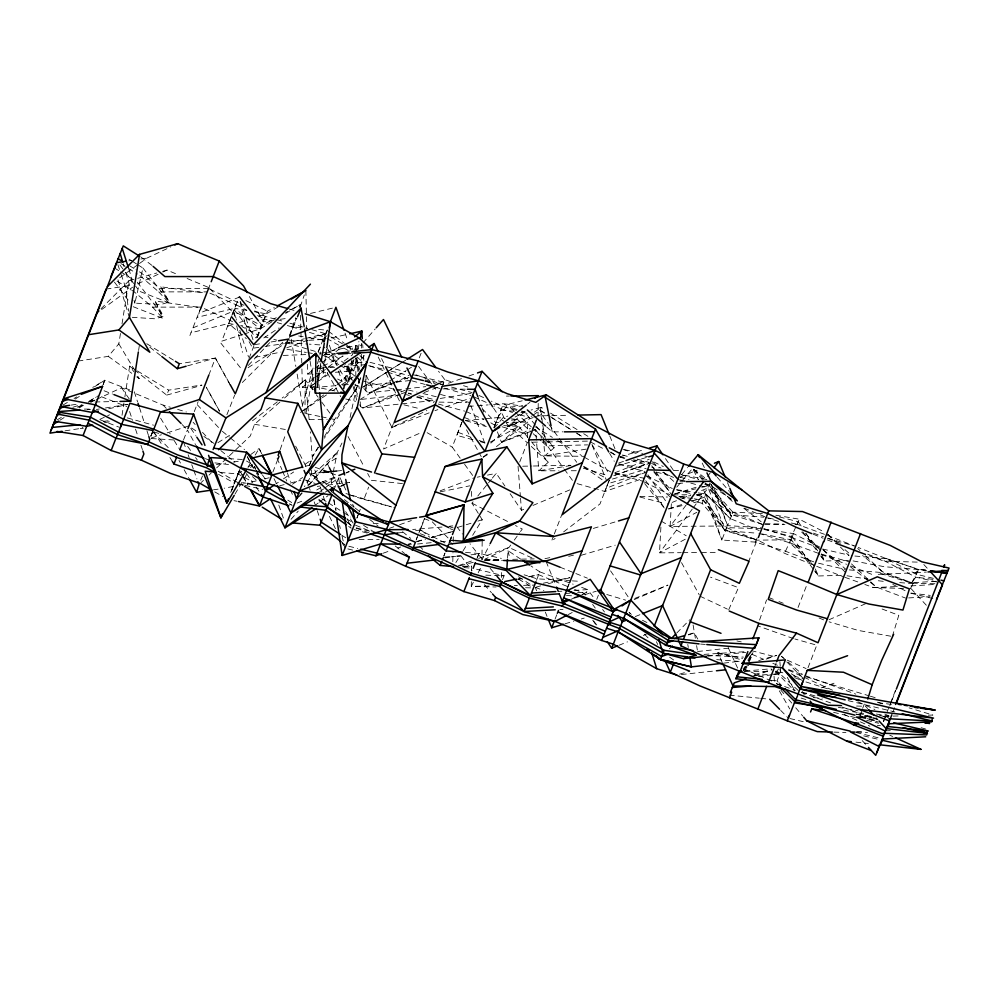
<?xml version="1.0" encoding="UTF-8"?>
<svg xmlns="http://www.w3.org/2000/svg" width="999" height="999" viewBox="0 0 999 999"><rect width="100%" height="100%" fill="white"/><g stroke="black" fill="none" stroke-linecap="round" stroke-linejoin="round"><path stroke-width="0.75" stroke-dasharray="5 3.75" d="M323.139 367.145L323.127 373.276L307.742 374.076L307.492 363.236M335.976 385.626L317.495 387.287L317.595 368.693L319.318 361.213M357.542 394.318L355.706 390.384L355.744 384.19M355.794 376.461L355.906 357.892M355.956 350.149L355.981 345.517L319.805 353.496M304.932 413.524L305.282 379.845L282.18 398.002M471.353 581.705L471.278 586.363L496.091 587M471.516 570.816L471.59 566.146L462.462 566.283M482.192 541.271L481.905 559.939L489.485 544.992M527.484 437.637L527.722 422.077L506.418 422.377M538.224 403.434L538.036 415.884L568.781 415.259M331.893 492.282L331.343 481.156L332.917 473.563M361.126 366.583L361.351 354.245M361.463 348.077L361.551 343.444M452.809 561.663L452.984 552.534M453.196 541.895L453.321 535.826M501.461 577.534L501.698 571.728M660.901 527.16L659.49 552.859L681.256 552.684M671.353 503.746L670.117 526.423L727.622 525.961M507.567 557.929L508.029 550.724L520.741 559.178M311.538 470.104L311.026 476.236L304.383 486.725M312.437 459.365L310.327 431.83M324.35 341.82L325.549 333.716L309.166 328.846M323.776 368.718L323.127 373.276L327.722 372.902M324.65 362.649L326.623 349.001M317.495 387.287L320.929 364.548M122.028 415.309L123.926 403.022M124.875 396.878L129.633 366.146L136.139 370.154M138.586 350.474L139.548 344.33M78.009 361.114L108.279 356.356L118.806 343.868L120.542 333.104M122.015 323.876L128.933 280.806L136.264 278.758M305.931 413.598L313.411 371.303M317.095 384.153L320.829 362.999M324.563 341.858L327.247 329.957M342.145 385.077L348.301 384.515L353.022 360.514M355.095 350.012L355.981 345.517L349.887 350.274M343.281 388.923L347.839 366.196L323.701 346.94M335.402 372.277L353.821 370.791L356.268 358.579M358.104 349.425L359.628 341.795M351.973 360.989L347.502 382.979L353.097 384.528M333.241 472.04L337.35 452.285L341.995 443.044M350.1 417.407L356.119 389.073L361.401 375.412M323.788 341.733L325.499 334.24M137.899 264.822L142.944 268.044L134.865 303.147L160.989 304.495L169.281 301.96L160.789 286.788L205.132 293.007M354.021 359.265L347.502 382.979L338.124 366.845M356.468 350.374L358.916 341.483M343.943 389.011L351.835 360.514M354.732 350.012L355.981 345.517L356.331 350.149M494.767 425.212L490.796 422.814M302.148 406.543L313.449 366.608M313.299 389.622L311.101 386.039L313.611 377.16M317.382 363.848L319.468 356.456M319.892 354.97L320.729 352.01M323.651 341.658L326.161 332.792M860.226 715.471L861.538 711.163M892.319 636.488L898.788 615.297L879.832 608.166M698.189 492.907L705.856 494.068L730.257 518.593L759.215 530.544M289.598 335.339L295.667 317.744M299.213 307.48L300.224 304.545L285.577 312.562M289.535 337.575L296.166 318.444M300.249 306.681L304.333 294.917M759.577 620.054L766.57 599.937M504.27 418.506L500.761 410.314L501.211 409.053L494.318 405.981M279.895 402.073L254.52 424.3L250.362 435.926L215.734 468.731M280.145 449.7L285.726 434.053M775.948 671.016L779.794 673.676L777.122 680.893L780.993 685.776M694.18 498.838L703.371 500.237L726.623 527.647L721.865 540.047L755.132 542.07L785.489 551.236L814.185 562.012M704.782 484.59L709.315 485.452L732.841 512.175L727.659 525.636L760.913 527.672M150.849 436.401L152.41 432.342M117.058 281.131L133.616 291.371L152.61 307.143L201.011 307.093L229.832 320.292L228.609 323.489L190.996 332.767M249.013 358.541L253.946 345.691M257.23 337.113L261.613 325.686L276.261 317.67M257.38 337.4L267.42 311.238L274.288 307.542M318.244 352.135L325.287 333.703L305.869 338.411M748.488 661.176L752.559 653.658M150.886 436.039L152.497 431.843M209.877 293.107L236.064 304.782L234.703 308.316L197.215 317.295M477.435 557.542L479.008 553.483L501.336 558.379M103.172 384.44L104.795 380.244L130.082 390.085M239.285 483.416L235.314 481.156L240.622 467.457M349.026 494.792L363.886 499.4L368.643 487.125M449.325 542.457L452.06 535.402M608.753 481.356L604.845 491.471L597.552 489.41M883.366 721.59L886.113 714.472M103.109 384.578L104.795 380.244L92.757 387.387M194.268 411.663L198.139 401.66M208.766 375.224L215.422 358.079L179.321 363.736M231.356 490.971L239.61 469.755M231.893 490.109L239.673 470.104M272.839 472.177L277.322 460.651M309.378 465.509L311.551 459.927L305.157 464.223M333.778 490.259L338.636 477.859L345.567 487.924M393.506 423.351L383.541 449.013L421.665 432.392M356.968 517.844L358.629 513.586M359.178 512.162L360.277 509.315M460.177 458.154L452.222 447.102L462.087 421.765M553.758 535.402L551.51 541.196L555.144 538.399M554.32 533.953L561.625 515.122M798.039 607.492L806.842 584.902M887.224 711.625L889.972 704.52M890.521 703.096L895.516 690.259M189.91 335.489L200.3 309.078M151.049 435.726L152.747 431.381M200.474 309.103L198.776 313.436L239.111 297.215L227.735 326.236L233.679 324.325M208.791 287.887L209.89 285.065M183.566 439.835L187.4 429.995L195.492 444.592M230.682 492.482L239.46 470.005L242.457 475.274L239.46 470.005M309.29 465.696L311.551 459.927M355.706 390.384L361.301 376.086M419.268 357.892L422.552 349.513M356.88 518.181L357.979 515.384M416.321 539.385L424.575 518.206M449.001 542.582L451.76 535.501M444.006 555.731L445.079 552.959M494.98 425.312L498.676 415.871L508.678 404.145L522.227 400.799M449.812 541.283L451.96 535.776M476.873 558.766L478.471 554.67L470.005 543.743M519.705 462.075L527.41 442.307L539.71 442.058M536.475 580.332L539.797 571.853L530.906 565.933M555.082 619.105L556.78 614.772M566.933 588.811L569.18 583.029M567.407 588.349L569.655 582.579M596.728 599.388L598.389 595.142M748.288 562.524L757.092 539.935L725.611 530.232L708.104 487.937L699.475 491.408M775.124 665.634L776.248 662.762M807.979 667.757L816.782 645.167L794.879 638.985M862.636 708.341L864.297 704.095M892.956 711.937L894.605 707.704M231.268 316.845L221.728 341.171L242.532 334.515M231.83 315.409L233.516 311.114L261.613 325.686M472.927 439.71L456.793 435.377L462.574 420.741L484.028 418.818M416.096 540.109L417.195 537.312M493.843 427.722L497.814 417.594L505.344 418.294M443.693 556.268L444.78 553.483M494.13 427.335L503.384 403.733L522.789 405.994L509.69 407.055L503.384 403.733L489.672 404.77M449.525 541.808L451.648 536.376M502.472 579.82L504.045 575.811L503.134 571.565M749.175 662.2L752.984 652.509M883.715 721.278L886.488 714.21M889.809 705.769L891.445 701.598M891.982 700.212L895.791 690.496M226.885 414.71L234.64 395.204M134.415 369.892L166.708 395.104L168.694 390.159L201.786 384.99M354.857 376.123L346.616 369.243L347.839 366.196L352.31 380.607M439.797 384.003L442.719 384.815L444.78 379.682L438.549 371.241M418.843 533.129L420.067 530.069L445.641 543.256M541.683 419.33L540.022 410.477L541.271 407.38L545.254 409.84M582.667 594.305L586.663 592.157L587.687 589.597L580.431 586.913M758.953 533.329L789.872 542.857L813.798 565.484L791.108 539.785L756.967 540.147L725.386 530.719L702.135 503.309L705.856 494.068L730.257 518.593M763.186 524.675L731.817 514.71L708.291 487.987L710.339 482.892L705.881 484.265M761.013 528.671L726.623 527.647L725.386 530.719L757.429 533.216M762.362 513.523L732.841 512.175L731.817 514.71L763.86 517.207M763.998 529.433L792.344 536.7L789.872 542.857L818.493 553.359M824.5 534.328L797.314 524.35L794.242 524.288L797.327 524.313L798.351 521.765L777.459 516.408M743.743 672.527L747.776 665.459M200.737 480.294L202.485 475.974M332.942 492.02L333.828 489.86L328.109 487.899M289.797 335.352L296.915 318.169M256.893 336.763L260.352 328.821L272.315 321.541M246.778 310.414L234.703 308.316L259.84 328.783L266.383 313.836L278.221 306.83M728.733 609.752L738.461 587.662L710.539 577.185M259.84 328.783L264.335 318.906L271.528 320.979M256.618 337.737L257.892 334.952L241.858 326.573M763.785 528.596L791.071 537.362L796.178 526.198M796.815 524.8L799.375 519.218L823.913 531.805M785.489 551.236L793.581 533.628L819.48 546.915M324.063 342.645L322.502 339.96L327.222 330.244L317.944 329.345M318.082 351.536L321.278 345.005L309.303 344.168M755.132 542.07L757.18 537.962M473.351 582.292L471.278 586.363L489.735 586.001M478.171 572.777L480.931 567.345M910.339 588.698L913.148 583.653L879.47 573.164M926.248 570.466L918.843 569.505L911.75 582.754L882.467 571.728L862.599 555.506M248.102 467.082L251.248 461.763M255.182 455.119L259.116 448.476L261.825 453.971M234.99 494.093L247.502 472.964M250.637 467.682L252.198 465.047M318.169 447.09L312.699 456.293L318.544 447.24M324.438 436.575L334.603 419.493L356.119 389.073L324.388 438.186M455.881 562.549L458.279 558.653M463.061 550.874L467.057 544.38M472.652 535.302L482.242 519.742L479.083 514.635M747.776 660.252L751.061 655.032M743.206 670.516L746.54 665.297M749.188 658.079L752.509 652.921M743.219 670.941L746.615 665.946M510.739 545.042L508.966 547.502L485.064 559.19L489.085 561.575M514.285 540.122L519.605 532.742M520.491 531.505L522.265 529.045L515.472 525.549M748.401 661.076L751.098 657.454M686.013 505.207L670.117 526.423L696.827 512.3M707.517 476.486L710.314 472.739M692.207 509.153L659.49 552.859L686.201 538.736M693.144 507.904L708.104 487.937M778.533 669.018L773.95 674.924L774.562 683.678M478.296 513.361L471.978 503.159L473.913 500.774M477.797 496.003L487.5 484.078M488.474 482.879L491.383 479.295M492.345 478.109L496.228 473.339L504.932 486.076M681.743 474.537L687.512 467.532M676.773 487.137L692.607 468.331L704.283 479.657M494.23 428.096L503.409 417.257L507.767 416.121M299.25 496.491L302.26 493.007M309.278 484.865L337.35 452.285L311.026 476.236L308.229 470.779M354.695 352.335L361.888 344.131M362.924 342.957L375.262 328.896M337.125 384.79L342.02 381.106L365.659 354.146M299.6 495.229L301.648 492.882M307.817 485.839L327.36 463.561L339.31 456.343M291.034 519.305L298.226 511.101M248.276 365.434L270.354 341.92M878.221 574.338L915.658 572.777L918.693 569.567L926.41 569.842M676.785 632.991L689.697 619.792M101.011 308.791L128.933 280.806M242.332 382.492L282.792 342.207M669.355 648.813L672.652 645.554M934.914 583.753L913.211 583.191L910.351 585.976L933.428 584.527M201.211 482.492L203.446 480.382M209.041 475.087L211.276 472.964M527.597 437.1L518.706 426.348L501.498 442.345L497.015 430.919M531.555 441.883L548.339 462.187L538.823 470.816L535.589 429.62L531.331 431.206M490.871 443.119L517.395 419.418L532.017 432.654M535.377 425.075L524.512 411.925L507.792 426.698L506.618 423.963M284.515 398.039L305.282 379.845L315.359 393.481M548.214 440.609L554.133 447.777L544.817 455.906L542.494 425.224M307.742 374.076L313.736 369.293M314.947 368.344L320.941 363.574M322.153 362.612L338.961 349.25M277.31 401.835L251.548 421.478M527.509 404.158L529.92 402.26M483.191 457.03L487.999 453.246M496.428 446.64L527.722 422.077M301.91 368.943L302.397 387.35L313.361 378.796M314.573 377.834L342.582 355.969M563.636 531.88L599.999 503.933L609.365 479.92L607.829 483.703L644.78 472.714M334.84 390.921L311.101 386.039L313.549 384.19M314.772 383.266L328.209 373.127M344.093 361.126L352.647 354.67L349.6 346.054M300.474 412.462L318.806 398.626M320.03 397.702L323.688 394.942M328.584 391.246L335.914 385.714M315.721 504.87L318.182 503.034M319.418 502.122L328.022 495.691M319.805 491.72L323.576 488.948M324.825 488.024L338.636 477.859L339.56 483.978M250.886 454.445L259.116 448.476L261.114 452.684M119.718 277.734L138.287 264.335M139.523 263.449L146.953 258.079L170.692 246.953M101.673 309.528L132.617 287.188M533.204 417.545L507.792 426.698L531.992 415.984M533.154 415.147L540.159 410.152L549.163 415.846M534.365 412.15L541.271 407.38L531.081 410.04M529.907 431.743L501.498 442.345L523.464 433.042L530.382 428.271M241.783 471.378L238.049 473.938L218.644 472.315M248.002 467.132L252.984 463.723M311.101 386.039L316.246 382.567M317.532 381.693L327.822 374.75M303.047 410.726L321.054 398.576M322.34 397.714L327.485 394.243M332.63 390.771L340.359 385.564M341.646 384.69L355.794 375.149M275.774 484.016L278.321 482.292M283.441 478.858L293.656 471.978M292.47 484.215L302.622 477.51M263.811 337.924L279.058 327.909M248.102 367.694L284.965 343.481L304.383 338.773M75.112 399.113L80.282 395.829M94.468 386.8L104.795 380.244M59.89 420.242L65.06 416.97M79.246 407.942L86.988 403.022M88.287 402.197L96.029 397.277M386.313 372.49L363.786 386.7M387.6 371.678L400.549 363.461M401.848 362.649L405.719 360.177M388.823 370.829L362.874 387.237L354.483 384.915M390.122 370.017L403.097 361.813M217.894 442.694L232.13 433.716M359.99 399.575L389.036 381.331M390.359 380.507L406.193 370.554M407.517 369.73L411.476 367.232M285.602 313.449L300.224 304.545L300.299 307.617M325 492.27L328.933 489.872M330.244 489.085L335.477 485.901M316.733 489.997L320.716 487.587M326.024 484.378L331.343 481.156M483.154 457.267L489.023 453.733M63.324 404.845L67.333 402.46M74.026 398.489L76.698 396.903M57.33 419.755L61.326 417.42M78.634 407.305L82.63 404.97M89.286 401.086L98.601 395.629M490.297 442.132L518.706 426.348L506.93 422.277M515.097 417.033L524.512 411.925L518.581 409.977M568.256 614.56L572.215 612.499M321.653 366.708L317.595 368.693L328.284 374.2M323.002 366.046L343.244 356.069M438.873 383.429L444.468 380.719L442.819 384.965L444.78 379.682L451.985 381.993M366.208 375.424L391.908 427.472L426.848 410.539M340.397 486.725L346.965 483.603M137.725 283.853L161.463 272.727M162.862 272.078L167.045 270.105L178.521 274.9M337.013 348.364L323.164 354.87L339.161 363.174M95.017 400.124L90.834 402.085L118.456 401.448M96.416 399.475L121.541 387.749L163.112 405.119L170.379 407.255M65.072 430.831L80.207 428.509L82.992 427.21M99.75 419.393L109.528 414.822M346.391 473.026L349.213 471.753M829.02 619.755L866.695 603.234M570.741 599.462L573.513 598.276M581.805 594.692L584.565 593.493L586.351 595.928M634.178 599.625L667.881 585.177M331.019 491.046L333.828 489.86M510.152 493.718L521.466 510.289L525.774 508.466M532.966 505.432L571.753 489.06M322.49 483.304L337.899 476.81M395.379 394.343L362.824 407.942L360.377 406.518L359.478 403.646M401.036 391.97L405.282 390.197M192.994 327.847L233.516 311.114L236.426 320.005M391.508 383.441L368.906 392.794L366.396 391.546L363.748 388.311M392.932 382.854L408.466 376.423M646.49 471.99L606.093 488.386L604.845 491.471L644.005 478.171L615.134 473.214M679.869 477.147L697.14 470.192M672.127 502.422L676.448 500.686M682.205 498.364L690.833 494.892M635.264 616.57L641.021 614.26M618.881 645.317L627.509 641.845M643.344 635.464L646.216 634.315M634.715 598.451L667.807 585.127M77.285 407.142L83.054 404.845M90.247 401.973L94.568 400.249M424.026 392.607L431.193 389.785M432.617 389.223L439.785 386.413M391.908 427.472L432.03 411.713M297.128 503.059L304.22 500.262M329.745 490.184L339.672 486.276M341.084 485.714L349.6 482.355L326.511 485.239M614.772 472.802L649.2 459.24M321.453 482.292L337.437 476.024M346.166 472.614L349.063 471.478M394.78 382.879L368.906 392.794L395.042 389.972M396.216 382.33L412.025 376.261M440.059 490.859L474.325 477.784M688.548 634.939L694.268 632.817L697.789 639.073M399.887 394.368L362.824 407.942L434.99 400.362M401.311 393.843L405.582 392.282M286.713 347.827L325.549 333.716L329.433 336.039M803.808 694.18L806.692 693.131M821.116 687.899L836.962 682.142M534.615 417.033L541.683 414.485L548.139 423.289M458.454 565.659L472.889 560.476M478.658 558.404L508.966 547.502L534.49 559.078M615.097 475.249L650.224 462.724M744.367 666.945L748.738 665.371M766.233 659.115L776.435 655.456M448.489 383.216L461.625 378.559M468.931 375.986L477.684 372.877M434.94 410.676L437.862 409.64M445.167 407.055L469.98 398.276M389.435 528.321L393.818 526.773M399.662 524.7L411.338 520.566M383.191 553.196L390.497 550.611M397.789 548.026L400.711 546.99M408.017 544.405L410.926 543.369M754.532 675.811L771.94 669.742M618.768 463.012L624.587 461.001M613.773 475.512L650.012 463.224L633.516 459.802M72.84 407.305L81.518 404.408M88.761 401.998L94.555 400.062M668.556 508.828L682.979 504.158M691.633 501.348L704.62 497.14L725.324 531.056L703.371 500.237L691.308 503.284M151.311 437.987L161.388 434.752M167.133 432.892L188.724 425.949L198.851 432.954M239.623 322.415L253.009 318.119M258.953 316.221L266.383 313.836L254.308 311.725M244.018 334.041L260.352 328.821L240.697 325.524M457.492 527.472L464.772 525.199M466.233 524.737L472.052 522.927M477.872 521.103L482.242 519.742M674.675 493.868L698.451 486.55M679.607 674.163L689.56 671.116M758.716 660.626L776.398 655.307M197.814 307.192L155.082 300.986L163.486 316.358L155.232 318.806L132.305 317.307M619.929 456.83L645.054 449.363M593.356 528.409L616.995 521.391M581.243 555.282L615.234 545.179M584.49 594.742L596.316 591.221M564.997 623.813L573.876 621.166M581.256 618.968L584.215 618.094M616.308 466.146L648.676 456.843M612.412 479.058L644.792 469.755M688.461 634.49L694.268 632.817M416.683 541.795L425.499 539.26M431.381 537.574L453.409 531.268L431.431 537.35M137.725 278.346L156.781 272.989M162.65 271.341L167.045 270.105M536.238 587.112L540.646 585.876M547.976 583.828L571.44 577.26M187.587 365.821L215.422 358.079L229.408 383.254M166.708 395.104L201.873 385.327M754.42 674.525L771.927 669.642M416.783 541.408L424.1 539.385M460.039 565.796L473.289 562.3M305.219 466.333L309.59 465.184M520.879 412.699L525.249 411.563M279.645 485.789L284.178 484.615M290.222 483.066L300.786 480.332M568.706 556.356L576.261 554.42M668.693 509.003L685.277 504.807M674.7 494.03L695.779 488.811M701.798 487.312L709.315 485.452L731.33 516.108L711.151 484.165M310.527 313.436L332.929 308.004M233.316 486.463L224.226 488.224M239.285 485.014L245.267 483.566M251.236 482.117L257.218 480.656M264.685 478.846L269.168 477.759M517.669 579.545L522.14 578.508M529.62 576.773L538.586 574.7L568.756 587.025M108.704 408.766L128.047 404.37M308.853 340.309L325.524 339.285M331.568 337.924L346.665 334.515M544.954 558.678L550.886 557.417M543.231 583.229L569.954 577.572M255.107 357.317L280.981 352.073M477.247 477.197L480.157 476.598M487.462 475.112L496.228 473.339M440.259 491.845L469.755 485.826M517.969 578.883L520.904 578.284M528.271 576.785L538.586 574.7M104.433 422.752L111.788 421.278M440.234 398.476L473.551 392.982M570.978 465.497L538.823 470.816L558.916 470.766M254.595 344.667L260.577 343.693M271.066 341.983L277.048 340.996M96.354 409.478L99.376 408.978M105.407 407.992L128.022 404.283M586.138 449.125L544.817 455.906L584.79 456.318M71.166 405.094L78.721 403.933M128.796 260.826L131.831 260.377M140.896 259.003L146.953 258.079M106.081 289.086L131.793 285.202M274.101 320.242L263.361 321.84L249.413 296.553M280.232 319.33L287.912 318.194M258.866 347.352L252.735 348.264L249.063 341.608M265.01 346.441L283.429 343.718M216.433 464.523L225.649 463.161M233.316 462.025L239.46 461.113M213.486 489.822L218.094 489.135M326.873 367.357L317.595 368.693L323.813 368.181M328.409 367.132L336.139 366.009M348.489 364.21L367.02 361.526M758.391 676.635L772.152 674.737M773.676 674.525L779.794 673.676L798.938 691.121M511.438 420.229L517.395 419.418L511.376 418.856M397.739 533.016L405.182 532.03M415.596 530.656L420.067 530.069M317.282 486.401L320.367 486.014M103.459 421.366L108.092 420.804M361.538 399.4L400.287 394.88M723.726 663.136L740.659 661.151M390.384 382.779L365.597 385.626L365.172 379.57M396.578 382.068L410.514 380.457M324.675 354.707L335.327 353.546M396.578 389.81L404.27 388.973M405.806 388.811L425.799 386.638M442.008 527.047L412.687 529.482M449.725 526.211L452.809 525.874M697.602 651.51L729.794 648.039M681.343 674.537L714.909 670.941M743.905 667.832L746.952 667.507M322.889 472.452L310.701 473.688L314.985 477.934M336.601 471.053L344.218 470.279M451.024 556.843L455.631 556.381M470.991 554.832L478.671 554.058M707.704 656.193L745.729 652.397M417.52 544.005L431.306 542.682M440.509 541.808L449.7 540.921L452.497 544.63M485.551 418.681L497.814 417.594L503.983 421.253M744.917 671.041L771.191 668.781M330.032 367.657L334.69 367.257M344.018 366.483L365.771 364.647L386.026 371.528M462.862 566.883L471.59 566.146M679.77 496.553L690.459 495.716M696.565 495.229L705.719 494.505L731.992 514.235L703.721 481.281M468.344 406.393L475.961 405.819M477.485 405.706L488.149 404.895M753.621 675.561L772.102 674.225M773.638 674.113L779.794 673.676M87.487 409.553L90.534 409.34M915.658 572.777L926.448 572.065M677.647 483.466L685.227 482.979M704.008 654.382L745.791 651.635M558.841 591.371L561.875 591.183M574.025 590.446L587.687 589.597L595.154 599.55M565.397 593.468L569.954 593.181M577.547 592.719L586.663 592.157M936.263 581.281L911.75 582.754L915.771 577.147L935.027 579.657M324.7 354.782L335.452 354.17M347.739 353.484L350.811 353.309M559.89 609.515L562.999 609.353M908.64 597.914L930.057 596.715M872.889 587.612L896.865 586.563M283.254 355.432L307.642 354.508M856.543 731.73L864.21 731.493M887.224 730.756L890.296 730.656M848.513 560.377L824.45 561.013L820.841 556.118M841.008 575.362L818.443 575.973L814.797 571.153M289.123 340.809L307.33 340.347M542.145 441.82L546.653 445.891L587.637 444.88M860.988 716.932L871.69 716.645M883.94 716.333L891.583 716.133M893.118 716.096L900.773 715.896M928.308 715.172L932.904 715.059L909.078 707.866M80.207 428.509L83.279 428.446M547.402 441.908L588.911 441.083M522.664 466.221L531.893 466.034M533.429 466.009L570.342 465.272M484.977 559.877L501.898 559.54M512.662 559.328L534.19 558.891M514.335 585.501L517.407 585.439M523.563 585.327L534.328 585.102M432.28 521.853L450.249 540.197L453.296 540.147M506.393 396.091L509.428 396.054M498.801 422.49L495.766 422.527L483.066 409.602M679.969 481.718L686.176 481.63M673.114 494.917L690.197 494.705M696.403 494.617L705.719 494.505L702.272 487.612M764.735 524.65L784.914 524.438M682.804 552.672L699.899 552.534M701.448 552.522L716.995 552.397M309.328 419.617L327.173 419.53M546.603 426.91L552.272 431.893L562.812 431.843M302.397 387.35L315.984 387.287M208.454 288.561L160.04 288.636L141.084 272.839L135.976 269.693M571.278 470.741L578.995 470.716M139.935 275.649L158.741 291.87L207.13 291.883M484.103 560.264L502.572 560.314M84.316 409.091L90.484 409.115M373.214 523.613L379.37 523.638M359.116 539.472L379.145 539.572M408.304 544.23L411.376 544.268M442.807 388.861L465.834 389.21M439.023 402.11L466.645 402.56M765.134 523.688L783.528 524.063M745.154 671.191L769.867 671.715M776.036 671.852L783.566 672.827M673.551 470.492L679.682 470.641M639.959 496.353L667.519 497.027M485.002 560.014L502.06 560.451M525.549 587.737L533.304 587.936M917.207 562.112L884.04 561.138L866.87 554.957M903.558 588.448L873.413 587.562L864.834 584.477M856.555 706.043L865.596 706.305L867.681 708.566M833.865 732.117L845.928 732.467M485.814 575.162L499.488 575.649M501.011 575.711L504.045 575.811L473.014 568.369M856.643 732.18L867.544 732.604M706.93 655.381L743.481 657.092M503.746 425.636L518.706 426.348M813.211 697.652L822.264 698.114M861.038 717.294L876.535 718.106M570.841 580.794L537.112 578.833L524.125 574.812M572.377 580.881L580.044 581.331M228.759 458.666L242.32 459.478M151.373 438.549L173.951 439.972M485.064 559.19L501.835 560.277M566.508 595.466L572.627 595.866M500.761 410.314L514.123 411.213M521.54 411.725L524.512 411.925M288.336 342.707L307.804 344.068M883.253 581.318L875.748 580.469M899.699 582.604L913.148 583.653M465.522 552.435L479.008 553.483M716.695 659.64L739.897 661.463M700.611 644.068L705.257 644.442M849.312 569.905L880.918 572.464L913.211 583.191M854.882 556.043L886.463 558.703L918.693 569.567L926.135 570.504M918.693 569.567L884.502 566.733L851.523 560.614M450.249 540.197L453.146 540.447M464.073 567.569L471.528 568.231M287.35 325.537L291.658 326.785L307.118 328.284M771.128 680.282L777.122 680.893L781.505 685.351M729.295 695.129L759.252 698.176M760.751 698.338L768.243 699.1M402.472 483.591L371.278 480.294L367.657 473.464M877.297 725.336L880.394 725.686M855.993 742.145L868.381 743.518M910.926 593.081L930.256 595.404M214.897 462.874L230.332 464.76M856.168 714.385L871.478 716.271M877.771 702.659L894.792 704.857M676.748 489.672L696.665 492.682M678.87 496.528L692.657 498.613M763.973 529.12L793.581 533.628M843.643 710.339L863.611 713.386M883.566 716.42L888.173 717.132M286.963 349.3L306.356 352.46M307.842 352.697L312.325 353.421M847.04 575.774L868.193 579.233M233.142 324.25L228.609 323.489L246.341 338.649M298.689 335.951L303.147 336.7M309.103 337.712L322.502 339.96M254.52 424.3L285.751 429.533M775.836 515.234L799.375 519.218M618.843 463.973L646.203 468.656M838.336 707.329L858.116 710.826M876.373 714.048L888.548 716.196M890.833 636.226L858.228 630.431L829.133 621.84M242.857 482.592L245.879 483.166M706.83 479.495L681.168 474.625L698.651 479.632M680.631 480.007L685.164 480.869M233.966 500.661L236.988 501.236M761.875 533.916L791.108 539.785L813.885 569.942M624.587 449.687L642.594 453.409M306.418 413.686L319.767 416.433M321.253 416.745L328.671 418.269M330.157 418.569L334.603 419.493M620.029 457.005L626.023 458.254M768.431 517.994L776.036 519.655M791.245 522.976L797.327 524.313M237.512 483.766L243.481 485.077M244.98 485.414L262.874 489.385M736.9 640.933L741.27 641.92M936.875 581.98L915.771 577.147L884.053 560.676L867.12 553.908M722.24 662.437L717.819 652.759L742.594 658.416M345.716 398.988L355.669 401.286M822.664 549.013L848.95 555.119M818.543 563.224L844.842 569.33M856.018 713.998L877.11 718.968M789.859 718.518L804.932 722.065M863.71 735.888L878.783 739.435M933.391 578.346L916.87 574.388L885.064 558.179L858.253 547.464M910.938 593.256L934.964 599.013M861.175 717.582L877.721 721.54M856.168 732.542L880.169 738.261M408.179 389.972L417.058 392.108M422.977 393.531L436.301 396.74M848.176 700.636L894.754 711.925M833.578 712.324L856.118 717.794M866.633 720.341L878.645 723.264M412.712 374.662L443.743 382.242M368.656 365.646L385.102 369.667M391.084 371.141L409.028 375.537M424.925 380.944L435.264 383.479M403.958 404.845L420.204 408.816M356.243 527.884L372.515 531.88M348.851 546.266L357.729 548.439M347.827 548.901L353.733 550.349M406.418 394.705L409.365 395.429M416.758 397.277L434.478 401.685M860.913 716.633L877.347 720.754M656.355 472.102L672.539 476.236M639.847 497.027L664.859 503.409M408.529 393.032L411.476 393.793M418.843 395.679L436.526 400.199M680.132 477.235L688.96 479.508M705.157 483.666L709.577 484.802L731.43 499.213M676.635 489.96L691.358 493.743M697.252 495.254L704.62 497.14L721.865 540.047L705.856 494.068M680.044 497.639L687.412 499.525M688.885 499.9L702.135 503.309M751.248 650.586L775.349 656.842M369.992 362.312L405.619 371.778M356.044 377.11L359.578 380.057L395.192 389.523M396.678 389.91L404.096 391.883M451.548 387.1L472.077 392.582M438.236 404.046L464.635 411.113M480.257 441.67L487.587 443.631M353.958 529.532L367.17 533.054M363.886 499.4L391.683 506.943M411.975 380.856L425.162 384.453M435.414 387.25L439.81 388.449M275.437 319.23L265.322 316.446L253.309 310.165M276.885 319.618L284.116 321.603M289.897 323.189L307.68 328.409M265.11 336.938L268.007 337.737M273.788 339.323L276.673 340.11M821.415 554.158L849.212 561.788M127.26 417.894L153.546 425.174M425.174 379.932L433.941 382.367M622.464 454.995L629.77 457.03M637.075 459.053L648.763 462.312M677.622 479.433L684.927 481.468M690.771 483.104L698.064 485.139M699.525 485.539L708.291 487.987M618.731 464.273L645.029 471.578M615.022 473.501L642.782 481.231M440.484 394.418L469.717 402.609M577.122 483.641L596.091 488.998M793.418 638.573L757.592 625.799M289.186 309.003L296.366 311.076M277.285 322.64L281.593 323.876M444.617 388.174L470.816 395.729M465.921 420.741L486.313 426.623M516.633 410.364L502.347 406.206L491.383 401.161M522.34 412.038L528.059 413.698M331.193 489.26L334.141 490.122L331.193 489.26L333.591 491.146M345.941 493.556L350.362 494.842M351.835 495.279L394.617 507.742M502.047 426.785L523.464 433.042M827.834 538.199L853.983 545.879M177.635 409.403L186.351 411.975M153.946 431.968L159.753 433.691M623.039 449.5L637.562 453.808M644.817 455.956L647.714 456.818M619.979 457.13L624.325 458.416M631.58 460.576L649 465.746M285.339 342.495L318.107 352.235L320.691 353.783M606.743 594.492L625.611 600.137M583.329 468.206L607.979 475.611M801.91 692.02L816.82 696.478M879.407 715.209L888.361 717.881M921.14 727.697L925.611 729.033M501.211 409.053L512.587 412.487M519.705 414.635L529.657 417.644M806.318 676.897L868.868 695.754M870.354 696.203L876.31 698.001M717.819 652.759L741.708 659.952M793.693 675.911L803.808 678.995M765.384 517.32L781.58 522.315M801.136 698.089L807.067 699.924M858.965 716.058L878.246 722.04M291.658 326.785L300.537 329.57M309.415 332.367L324.225 337.013M805.956 681.955L829.62 689.46M463.511 385.664L467.844 387.05M517.095 409.49L509.69 407.055L514.248 411.238M885.464 558.254L918.843 569.505M448.863 526.448L453.159 527.897M387.462 372.015L407.717 378.883M305.244 480.044L315.247 483.479M205.357 458.666L209.628 460.164M356.131 528.171L368.918 532.729M776.348 683.591L795.379 690.371M801.235 692.457L830.531 702.884M842.244 707.055L877.384 719.58M844.804 577.26L859.103 582.417M788.661 669.605L855.806 694.13M877.696 702.135L883.541 704.27M813.486 533.141L823.501 536.813M408.416 393.331L411.251 394.368M416.908 396.466L433.891 402.734M415.871 374.787L438.499 383.179M439.91 383.703L442.744 384.752M539.797 571.853L573.176 584.228M424.737 381.006L430.394 383.117M315.247 467.282L322.327 469.917M330.819 473.064L336.476 475.174M791.071 537.362L819.767 548.139M870.404 582.417L876.31 587.037L905.581 598.089M464.036 417.357L486.55 426.011M458.029 432.305L472.102 437.699M479.145 440.397L486.188 443.094M827.334 535.389L855.431 546.341M827.734 538.436L840.384 543.356M827.322 539.91L834.34 542.644M821.303 554.445L846.578 564.298M816.695 566.333L843.381 576.748M104.058 390.759L112.487 394.043M101.411 396.728L126.698 406.581M100.462 419.93L118.719 427.048M160.789 286.788L168.906 302.772L139.41 291.246L135.702 286.238M133.192 306.718L162.675 318.244L155.082 300.986M428.833 520.392L424.612 518.756L420.429 529.408L429.745 537.237M449.887 528.621L452.697 529.72M420.242 533.678L425.861 535.864M535.252 587.3L543.893 590.684M768.993 597.627L773.263 599.325M778.97 601.573L783.241 603.271M850.811 565.971L874.799 575.549M560.002 567.182L574.413 572.964M575.849 573.538L587.387 578.159M779.757 669.455L780.669 671.952L784.864 673.651M794.617 677.609L802.996 681.006M355.519 525.212L372.277 532.005M813.211 534.215L823.101 538.236M812.474 564.66L785.651 553.771L757.092 539.935M574.5 589.385L584.565 593.493M726.623 527.647L756.967 540.147M744.105 508.141L764.784 516.67M732.841 512.175L761.812 524.1M187.113 278.496L208.616 287.487M819.043 617.956L824.787 620.379M751.972 654.295L763.099 659.09M772.826 663.299L778.396 665.696M742.994 668.506L772.127 681.268M473.651 396.765L487.425 402.909M787.237 660.177L806.081 668.568M788.461 670.167L802.634 676.623M804.045 677.26L833.828 690.821M857.929 701.798L874.937 709.54M884.864 714.06L889.11 715.996M776.298 683.703L780.556 685.639M844.392 714.61L869.917 726.198M889.772 735.202L892.619 736.488M479.033 395.492L484.527 398.014M209.827 289.198L243.956 305.269M466.108 411.501L483.941 419.68M699.987 596.178L727.359 609.103M653.771 461.963L663.311 466.533M651.723 467.057L654.457 468.356M662.624 472.265L673.526 477.485M245.854 300.549L267.42 311.238M651.573 463.399L661.051 468.106M646.603 475.749L672.339 488.536M644.13 481.905L669.854 494.692M642.432 620.279L649.288 623.688M236.064 304.782L246.84 310.165M257.605 315.547L264.335 318.906M892.844 584.44L906.667 591.495M471.978 503.159L508.666 522.052M337.625 379.021L348.301 384.515M344.493 365.946L353.821 370.791M229.832 320.292L232.505 321.69M590.347 441.87L603.771 448.926M610.476 452.46L617.182 455.994M583.791 466.471L606.668 478.509M292.183 505.382L289.523 503.933L293.519 506.093M218.544 474.363L234.528 483.104L239.623 470.054L238.049 473.938L252.722 481.98M584.203 457.167L610.764 471.953M246.491 461.038L251.81 464.011M326.835 338.486L338.636 345.117M343.881 348.064L350.424 351.748M240.609 484.165L243.257 485.676M346.79 519.005L353.396 522.764M427.122 432.679L452.222 447.102M218.182 471.216L235.314 481.156M214.76 491.87L222.665 496.453M661.226 521.116L686.238 535.776M321.99 354.545L338.836 364.598M340.135 365.372L346.616 369.243M518.568 579.145L531.967 587.137M330.731 336.813L344.98 345.329M346.266 346.104L354.046 350.761M146.766 343.718L174.113 360.527M137.437 370.954L168.694 390.159M129.608 265.759L134.703 268.906M550.549 413.136L577.06 429.595M583.691 433.703L588.998 437M540.022 410.477L546.653 414.597M551.96 417.882L570.516 429.395M577.147 433.516L582.442 436.8M535.152 426.71L552.385 437.412M557.692 440.709L581.543 455.519M791.333 673.751L801.697 680.207M114.41 267.932L119.493 271.104M120.754 271.89L133.466 279.795M287.799 500.124L291.696 502.559M550.449 416.658L571.041 429.67M576.198 432.917L582.629 436.988M141.034 257.118L151.985 265.409M120.929 263.586L127.26 267.607M128.534 268.406L137.4 274.038M129.046 259.178L131.568 260.789M132.842 261.588L136.626 264.011M321.903 498.738L327.123 502.06M328.421 502.897L350.562 517.02M363.586 525.337L374.013 531.98M341.87 535.302L345.741 537.774M518.506 576.748L532.542 585.901M317.183 477.922L310.701 473.688L316.558 478.583M322.365 481.318L334.028 488.961M203.908 436.451L214.036 443.456M610.814 451.948L617.182 456.393M583.641 466.833L605.282 481.93M669.592 657.155L674.587 660.651M348.701 526.448L351.236 528.234M108.279 356.356L131.781 373.301M136.726 376.873L139.198 378.646L137.1 374.687M328.434 331.181L344.293 343.281M345.517 344.205L352.834 349.787M693.83 469.293L707.267 479.757M743.943 508.341L761.151 521.74M149.825 347.19L160.589 355.594M133.217 368.956L129.633 366.146L133.978 371.828M850.349 566.695L869.23 581.493M344.405 499.637L349.213 503.409M350.424 504.345L354.021 507.18M355.232 508.129L360.04 511.9M369.655 519.443L378.059 526.048M347.39 522.539L350.924 525.312M342.357 542.782L344.717 544.63M395.229 545.978L404.657 553.533M347.252 522.265L352.085 526.186M402.535 531.693L410.739 538.411M222.34 431.318L229.358 437.087M230.519 438.049L244.555 449.6M220.829 450.561L234.865 462.112M359.94 355.656L364.66 359.565M329.42 489.348L331.755 491.308M781.655 656.418L802.509 674.45M823.151 549.612L846.303 569.667M646.403 476.086L670.616 497.277M827.784 534.228L836.962 542.445M844.992 549.637L851.872 555.794M533.141 433.678L541.021 440.796M652.185 461.713L659.028 467.957M663.586 472.115L673.85 481.493M515.384 412.275L531.343 426.898M532.479 427.934L543.881 438.386M545.017 439.423L554.133 447.777M781.343 656.243L783.341 658.066M506.256 423.351L526.735 442.245M531.281 446.441L548.339 462.187M357.255 357.118L363.561 362.962M851.473 563.898L876.31 587.037M252.472 476.635L258.129 481.905M857.691 548.426L859.939 550.549M865.571 555.844L882.467 571.728M722.302 491.933L732.454 501.523M801.697 532.105L818.943 548.951M727.322 496.253L732.642 501.548M786.787 661.9L802.746 677.921M827.696 534.265L835.127 541.758M840.434 547.102L848.925 555.656M822.964 549.75L845.254 572.202M780.694 710.376L788.348 718.169M419.543 546.128L422.714 549.363M209.678 288.561L232.917 312.325L237.325 320.317M163.112 405.119L166.284 408.354M182.13 424.563L186.363 428.883M152.497 431.543L170.454 449.912M775.499 671.403L794.53 690.921M644.58 634.228L649.962 639.86M158.741 291.87L168.906 302.772M197.215 404.645L219.081 428.121M193.107 422.277L195.192 424.513M202.485 432.342L213.936 444.63M923.8 564.497L927.959 569.018M911.1 588.673L928.745 607.867M875.973 717.594L878.059 719.854M862.237 740.634L866.395 745.154M654.145 471.478L671.765 490.709M152.61 307.143L162.675 318.244M805.581 533.653L820.029 549.999M484.365 584.602L491.52 592.782M702.709 480.107L692.607 468.331L698.126 479.358M478.471 554.67L482.367 559.228M490.159 568.331L496.003 575.149M717.22 477.197L729.307 491.421M780.843 690.134L783.815 693.656M788.785 699.55L791.757 703.084M795.741 707.791L802.684 716.033M802.209 691.695L804.183 694.055M536.363 426.261L547.227 439.41M644.68 483.603L665.671 509.765M220.916 343.169L242.058 369.817M259.49 322.128L261.401 324.55M653.733 471.803L671.69 494.78M593.681 621.041L597.464 625.874M142.944 268.044L169.281 301.96M456.83 526.748L462.475 534.028M234.153 309.665L255.994 337.999M137.275 282.168L163.486 316.358M137.462 376.373L139.198 378.646M114.435 282.118L129.445 301.798M460.889 555.756L472.077 570.579M602.622 609.49L604.482 611.975M418.618 366.421L431.605 383.978M432.53 385.227L437.162 391.496M316.271 394.717L318.107 397.19M321.778 402.147L332.779 417.008M119.905 264.935L124.55 271.204M125.487 272.452L134.778 284.977M802.746 531.655L819.929 554.895M549.063 424.55L558.291 437.137M559.215 438.399L576.748 462.3M592.607 604.445L595.279 608.104M535.589 429.62L541.883 438.286M542.782 439.523L563.436 467.969M564.335 469.205L573.314 481.58M464.597 464.285L473.439 476.56M246.428 473.501L252.585 482.142M256.094 487.087L259.615 492.032M187.65 446.366L192.033 452.572M195.542 457.542L197.303 460.015M262.375 474.887L265.859 479.932M651.748 465.746L655.219 470.804M656.081 472.065L670.829 493.518M645.741 480.706L663.935 507.242M121.541 387.749L129.907 399.95M190.772 428.321L195.966 435.951M665.496 458.603L674.987 472.627M647.976 474.825L667.807 504.158M610.564 570.866L628.671 597.627M592.719 620.167L596.166 625.262M798.351 521.765L801.722 526.835M805.931 533.166L817.719 550.886M821.091 555.943L824.45 561.013L820.579 551.373M792.344 536.7L811.7 565.834M815.072 570.904L818.443 575.973L814.385 566.795M493.568 408.079L498.676 415.871M345.654 511.6L353.271 523.351M153.834 431.73L162.7 445.941M169.942 457.554L172.352 461.426M160.614 418.181L170.167 433.928M174.151 440.484L178.933 448.364M118.806 343.868L133.454 368.169M609.59 453.284L614.285 461.326M327.185 348.027L337.35 365.497M591.957 444.443L609.153 474.125M779.332 690.821L789.734 708.928M787.274 677.372L794.655 690.409M243.194 476.585L247.677 484.478M327.26 372.764L340.709 396.678M247.34 456.768L255.494 471.403M256.231 472.739L257.705 475.399M219.518 411.001L206.269 387.162L219.455 411.276M243.169 476.673L247.615 484.677M178.996 460.377L180.469 463.049M184.128 469.692L188.536 477.684M681.518 562.637L699.25 594.842M466.508 429.807L478.296 451.261M479.033 452.609L481.243 456.63M215.422 358.079L230.07 384.84M247.315 456.83L253.147 467.732M348.077 436.538L364.023 466.62M295.642 446.178L307.53 469.405M254.358 466.421L255.732 469.105M256.418 470.454L259.178 475.836M254.37 466.508L255.756 469.305M256.456 470.691L259.24 476.273M381.568 358.579L384.952 365.434M274.013 478.658L276.723 484.153M702.185 463.086L704.907 468.693M378.221 357.03L399.662 401.348M327.36 463.561L329.37 467.719M332.043 473.264L337.412 484.34M329.458 516.321L335.489 528.783M342.195 542.632L343.531 545.404M339.972 477.622L345.979 490.209M352.647 504.195L353.983 506.993M728.209 647.602L737.712 668.294M347.14 518.743L350.936 526.997M656.405 641.695L657.667 644.48M277.098 458.229L281.93 469.68M282.542 471.103L286.775 481.118M290.409 489.71L293.431 496.865M727.484 482.654L729.233 486.875M609.765 435.951L614.972 448.738M592.195 445.317L606.668 480.856M546.116 561.525L555.956 585.689M535.489 587.949L536.638 590.796M545.329 612.125L547.065 616.383M710.926 484.315L727.659 525.636L713.985 487.662M477.759 396.453L481.543 406.406M482.08 407.829L483.703 412.088M470.779 405.494L485.202 444.355M183.504 441.97L186.076 449.075M188.149 454.757L189.173 457.604M191.758 464.71L193.307 468.968M193.818 470.392L196.915 478.921M345.042 333.129L347.577 340.309M325.287 333.703L326.298 336.576M329.345 345.192L336.438 365.309M338.474 371.054L342.02 381.106M287.387 472.877L290.434 481.506M278.796 505.057L284.365 520.866M540.159 410.152L541.683 414.485L542.37 423.688M306.656 480.169L310.165 490.297M314.173 501.873L315.185 504.77M317.183 510.551L319.692 517.782M117.845 264.598L120.729 273.102M121.204 274.525L126.011 288.686L128.571 311.126M129.583 411.513L132.542 420.304M135.502 429.095L137.962 436.413M140.921 445.204L142.407 449.6M240.559 301.661L253.147 340.222M239.81 330.382L248.539 357.055M314.822 470.054L317.632 478.746M320.442 487.425L322.789 494.667M323.251 496.116L325.125 501.898M134.291 391.733L137.575 401.848M139.448 407.617L144.593 423.514M146.94 430.731L148.814 436.513M128.746 268.818L131.069 276.099L132.33 285.115M354.108 386.363L357.242 396.441M356.256 358.017L359.79 369.68M364.635 385.714L366.396 391.546L365.946 375.274M118.007 279.857L129.246 317.108M123.214 263.748L124.076 266.658M125.812 272.502L130.981 290.01M134.003 300.224L134.865 303.147L134.44 300.137M347.839 366.196L351.698 380.956M353.234 386.863L357.093 401.61M355.819 358.029L358.991 371.166M508.029 550.724L509.627 557.592M333.641 499.837L336.101 510.414M339.61 525.511L340.309 528.533M342.07 536.088L344.867 548.176M240.122 301.735L246.89 331.843M233.516 311.114L235.115 318.469M236.701 325.836L242.432 352.322M551.361 427.397L552.272 431.893M542.782 425.237L545.541 439.997M545.816 441.471L546.653 445.891M693.106 624.962L695.354 638.236M696.603 645.604L697.352 650.037M310.09 361.313L313.436 381.056M291.221 339.136L295.854 366.483M297.14 374.076L302.809 407.492M687.799 644.442L688.286 647.439M334.041 499.562L335.577 510.139M317.232 367.182L319.468 390.109M305.282 379.845L309.128 419.592M518.056 466.308L520.404 496.64M520.529 498.164L521.466 510.289M779.894 661.725L780.231 666.108M780.344 667.569L780.669 671.952M356.893 357.867L357.929 371.778M358.391 377.947L359.19 388.761M362.724 344.742L362.937 347.764M363.474 355.344L363.898 361.401M471.478 491.408L471.853 500.224M359.578 380.057L359.665 383.179M360.239 401.848L360.377 406.518M300.499 315.284L300.911 330.619M300.949 332.143L301.76 362.812M305.869 290.497L306.73 329.195M631.356 614.422L629.045 612.362L631.368 614.435"/><path stroke-width="1.5" d="M378.184 351.735L374.138 343.519L366.745 362.637L345.229 393.057L315.497 393.206L315.896 353.421L266.059 392.607L225.924 417.894L213.099 449.55M539.672 561.863L506.818 569.442L507.467 559.365M927.01 730.843L926.722 734.927L883.116 733.216M326.835 347.477L330.544 321.678L290.06 336.463M119.992 401.411L130.744 401.161L138.349 352.01M88.636 334.69L118.906 329.932L129.433 317.445L139.548 254.383L177.672 243.681L219.243 261.051L243.544 285.901L247.215 292.557M932.179 719.143L931.705 721.865L889.297 723.738L885.401 731.156L856.393 717.045L861.038 717.294M321.091 361.488L324.3 343.356M360.239 338.736L361.775 331.106L349.687 333.828M305.869 474.725L347.977 425.849L357.255 407.38L366.745 362.637L323.314 429.857L321.641 449.812L305.869 474.725L304.058 470.429M329.208 327.722L330.544 321.678M360.951 334.066L361.775 331.106L354.57 336.838M867.794 699.113L872.164 684.727L881.518 660.714L893.668 634.265M211.95 490.047L196.603 492.32L198.988 484.615L197.952 481.768M211.838 465.209L207.23 465.884L209.603 458.179L208.579 455.332M630.619 600.524L683.766 464.135L714.447 472.689L741.72 489.797L768.755 510.864L802.459 511.55L890.196 545.392L921.915 561.85L949.05 568.056L937.699 596.291M319.755 393.169L323.314 429.857L345.229 393.057L315.896 353.421L265.135 397.877L260.989 409.49L218.544 449.712M278.109 455.382L279.633 451.123M265.135 397.877L297.864 403.359L287.724 431.805L302.847 467.569M823.501 541.62L808.116 582.479L836.85 594.542L868.855 604.008L902.946 610.064L909.415 588.873L877.322 576.81L836.85 594.542L818.044 642.744L796.515 633.141L758.853 623.376L729.22 611.026M943.905 566.82L944.654 564.747L943.655 567.22M823.788 541.87L831.081 522.04M694.73 654.67L664.098 650.337L620.716 625.811L609.015 622.115L562.449 603.046L530.232 596.216L501.76 582.167L471.253 573.214L442.657 559.465L443.344 557.617M794.692 702.085L788.923 716.832M701.635 641.533L758.878 637.799L756.243 644.642L701.635 641.533L669.143 637.799L625.749 613.286L567.494 590.521L535.601 582.867L506.955 569.243L476.61 559.852L447.877 546.49L448.763 544.13L484.24 540.197M620.716 625.811L622.714 620.541M845.166 699.899L800.087 688.985L802.721 682.017M329.957 322.864L335.914 307.28L344.018 330.257M941.945 571.952L896.34 689.11M212.924 468.156L207.655 465.097L177.622 454.932L148.776 441.808L118.531 432.167L121.179 425.312M153.821 429.258L160.577 411.713L129.907 403.221L123.701 419.305L153.821 429.258L182.767 442.107L212.712 452.51L268.469 483.703L298.651 493.331L299.663 490.834L320.005 482.854M58.354 412.137L90.459 417.145L92.607 411.588M374.513 472.977L381.905 453.871L357.255 407.38M676.773 675.037L656.718 668.693L613.336 644.18L618.593 630.556L602.872 637.387M620.679 625.799L618.256 631.93L660.414 659.49L691.42 666.895L722.19 663.311M625.886 612.749L623.701 618.381L666.071 645.429L693.106 650.636M836.85 594.542L860.576 533.541M63.724 398.776L95.392 404.87L102.585 386.326L63.724 398.776L50.974 430.494M204.957 445.392L193.606 414.11L160.502 412.025L199.338 399.525L208.766 375.224M222.552 513.611L220.904 517.844L203.958 474.288L173.963 464.011L172.352 461.426M228.559 498.676L226.885 502.972L209.628 460.164M263.361 496.003L259.478 506.006L250.587 490.01M268.344 483.703L265.547 490.896L286.863 502.485M277.884 459.203L278.996 456.331M299.75 490.521L306.306 473.626M325.686 510.589L319.955 525.224L292.932 523.001M332.08 494.617L325.961 510.289L299.7 506.893M442.27 386.376L435.114 404.732L394.168 422.589L418.181 360.939L447.852 372.04L478.434 380.831L507.355 393.756L535.814 402.347L546.303 394.855L596.503 426.561L624.675 441.396L655.144 450.449L683.766 464.135M360.689 549.15L376.973 553.121L380.656 543.656M384.365 534.627L386.501 529.158M454.595 540.559L463.311 541.308L464.036 504.832L425.849 515.784L444.98 466.608L484.94 451.361L506.855 446.903L532.092 483.853L582.367 462.637L591.72 438.623L606.53 446.416M526.311 405.094L492.607 431.543L484.94 451.361L462.849 420.679L474.912 389.685M435.202 491.77L465.209 501.948L481.855 459.103L444.98 466.608M582.367 462.637L562.125 514.76L610.626 477.51L624.675 441.396M106.081 289.086L49.95 433.154L62.05 431.293M54.67 421.316L86.776 426.286L89.673 418.993M60.652 406.431L92.333 412.487L95.517 404.408M210.814 489.572L200.275 483.454L170.242 473.289L141.396 460.177L111.164 450.512L116.209 437.55M87.999 423.264L116.084 438.274L118.681 431.718M120.367 427.397L121.491 424.525M93.344 409.965L121.666 424.388L123.864 418.743M200.537 309.066L208.791 287.887M219.243 261.051L211.201 281.743M173.963 464.011L176.698 456.993M183.017 441.246L179.733 449.675L203.933 458.166M187.987 428.521L193.606 414.11M291.059 512.225L284.965 527.834L270.367 498.576M298.713 493.094L290.946 512.962L277.397 485.514M400.624 544.155L380.656 543.943L342.145 555.456L348.289 539.747M408.054 529.52L386.376 529.72L348.127 540.571L355.794 520.979M356.693 551.073L375.899 555.794L376.998 552.959M389.273 522.277L435.114 404.732L462.849 420.679M478.209 381.218L482.067 371.328L502.16 391.795M453.633 566.633L440.222 565.422L441.845 561.276M462.525 552.197L446.053 550.924L448.201 545.417M452.447 534.54L464.036 504.832L425.936 515.384L428.047 517.544M370.105 533.841C404.458 544.842 437.45 560.476 470.467 575.162L471.528 572.427M473.139 568.331L475.274 562.862M532.092 483.853L528.683 439.885L536.376 420.117M613.336 644.18L601.635 640.471L555.069 621.415L524.088 611.513L529.283 598.314M496.978 576.286L501.835 581.98L530.469 595.616L535.926 581.743M563.523 624.25L551.698 627.759L554.52 620.554M557.342 613.336L558.466 610.451M568.231 599.575L562.325 601.336L566.833 589.785M569.655 582.579L591.42 526.823L553.633 536.513L495.691 532.754L463.311 541.308L492.869 493.306L482.592 476.735L481.855 459.103M600.586 589.497L599.487 592.32L603.833 593.618M597.802 590.784L600.749 589.909L653.034 455.731M654.682 451.498L656.88 445.841L662.911 454.77M607.367 641.845L611.675 648.214L613.349 643.968M617.994 615.409L622.302 621.79L623.963 617.532M654.183 626.336L662.437 605.157M677.147 637.462L662.599 605.556L699.5 510.889L671.852 494.68M832.354 732.067L817.282 731.63L787.249 720.803L699.6 685.764L670.317 672.215L673.613 663.736M841.47 705.594L827.896 705.207L768.381 682.866L710.227 659.328L680.943 645.791L682.592 641.545M683.691 638.723L710.614 569.755L690.671 533.528M758.366 537.512L767.719 513.498L736.226 503.796L729.819 488.286M730.306 692.582L733.466 684.59M729.52 697.826L731.718 692.182M740.147 671.403L747.851 651.623M752.809 638.91L758.853 623.376M757.754 709.302L766.745 686.313M768.381 682.866L774.562 667.07M776.81 661.326L779.058 655.581L796.515 633.141M787.249 720.803L789.447 715.159M797.876 694.38L800.624 687.312M801.722 684.49L807.229 670.366L847.589 655.706M879.582 745.429L875.736 755.319L868.468 747.414M895.541 704.47L913.148 659.278M913.698 657.866L931.855 611.263M891.857 714.76L886.35 728.895L879.095 720.978M896.265 703.471L942.482 584.827L930.032 571.278M57.093 431.443L83.079 435.514L87.05 425.399M57.567 414.086L89.236 420.179L90.322 417.42M376.973 553.121L405.781 566.321L435.277 577.809L463.861 591.57L469.343 577.572M555.219 609.777L524.088 611.513L499.85 586.488L500.899 583.816M592.17 437.487L595.479 429.12L545.279 397.427L546.303 394.855L525.237 400.05M758.878 637.799L754.732 648.363L706.793 644.567M412.225 550.274L415.422 542.245L386.376 529.72L389.448 522.077L416.595 517.682M283.903 497.702L267.008 487.162L263.137 496.965L288.798 505.731M268.469 483.703L272.015 474.737L299.663 490.834L332.118 494.955L358.653 513.811L388.436 524.587L385.851 522.889M477.759 396.453L475.049 389.348L478.434 380.831L442.295 386.288M405.781 566.321L409.365 557.317L405.831 554.482M768.481 682.255L735.901 678.721L738.736 671.578L741.82 671.316M161.788 356.531L177.335 368.681L179.321 363.736L175.412 361.326M110.689 277.185L123.277 245.879L139.773 256.318M141.396 460.177L143.881 453.983L142.894 451.061M89.236 420.179L117.557 434.59L147.665 444.567L149.75 439.398L148.814 436.513M463.861 591.57L494.38 600.524L495.616 597.452L492.544 593.943M470.467 575.162L500.811 584.54L501.835 581.98M601.635 640.471L614.173 609.265L630.781 600.087L662.936 634.752M652.971 654.22L660.414 659.49L664.098 650.337M669.143 637.799L666.071 645.429L664.797 644.28L695.953 655.219L683.366 658.616L662.986 653.096L619.592 628.583L561.338 605.819L529.445 598.176L500.811 584.54M767.719 513.424L768.755 510.864M783.391 689.422L774.799 686.575L732.991 685.938L734.228 682.879L745.828 678.833M784.789 688.686L795.728 699.812L794.517 702.846L816.008 706.118M839.947 695.204L800.087 688.985L801.098 686.45L782.379 667.807L742.045 663.423L756.243 644.642M810.551 711.962L811.787 708.903L825.561 710.601M936.463 599.375L937.287 597.315M876.747 752.672L889.497 720.966L859.465 709.402L817.432 694.867L835.988 697.265M266.059 392.607L288.012 339.648M297.515 316.745L301.074 308.154L304.158 326.373M795.479 700.524L797.614 695.616M490.172 543.631L495.691 532.754L519.592 521.078L532.892 502.622L482.592 476.735L506.855 446.903M246.541 469.742L226.885 502.972L210.677 457.579L225.737 458.479M234.203 495.404L220.904 517.844L205.195 471.191L215.647 472.065M735.901 678.721L737.562 676.136M741.183 670.741L736.675 676.785L762.137 679.37M686.95 503.958L703.771 481.481M714.06 467.744L718.731 461.501L725.149 477.01M688.473 466.358L698.101 454.695L741.72 489.797M376.286 327.722L383.479 319.518L401.573 356.918M298.564 496.391L296.516 498.738L293.981 491.558M310.427 284.141L253.646 344.605L231.543 316.745M671.39 638.498L675.699 634.09M107.343 286.663L139.548 254.383M96.728 313.099L98.864 310.951M301.074 308.154L248.589 360.414L235.302 393.843L230.145 384.578M534.74 398.489L538.349 395.654L510.951 396.029M312.025 507.629L284.965 527.834L316.471 508.541M318.556 492.644L290.946 512.962L323.688 493.056M330.394 373.014L359.977 353.059M368.981 346.99L374.138 343.519M274.488 484.877L265.547 490.896L258.254 477.272M613.161 611.788L590.259 579.32L567.494 590.521L613.161 611.788L616.945 609.278M621.977 605.931L630.781 600.087L625.749 613.286L668.119 640.347L699.063 643.893M269.63 499.3L259.478 506.006L238.499 501.523M607.792 625.149L610.277 623.551M59.628 408.953L63.499 406.493M53.447 424.35L58.604 421.066M407.018 359.365L422.552 349.513L435.889 367.62M499.65 427.297L492.607 431.543L472.714 395.329M291.396 299.051L304.558 291.283M277.035 306.056L305.869 290.497M561.338 605.819L565.334 603.658M566.945 615.247L555.069 621.415L522.852 614.597L494.38 600.524M385.626 366.795L402.535 401.049L438.873 383.429M174.875 244.992L177.672 243.681M338.399 347.714L359.19 337.962L371.828 349.588L418.181 360.939M609.065 621.99L619.68 617.095M562.449 603.046L569.368 600.062M714.41 463.236L718.731 461.501M622.302 621.79L626.623 620.054M642.457 613.673L662.599 605.556M611.675 648.214L617.432 645.903M681.318 557.542L641.021 573.751L619.467 541.883M57.13 415.184L60.015 414.036M402.535 401.049L411.126 397.664M338.898 475.462L344.705 473.189M351.973 470.342L354.882 469.193M62.7 401.323L68.394 399.175M81.219 394.355L102.585 386.326M672.814 640.771L667.095 642.894L623.701 618.381L612.137 614.348M477.684 372.877L482.067 371.328M375.899 555.794L381.73 553.721M626.048 460.502L655.144 450.449L653.096 455.569L648.676 456.843M668.706 654.008L661.638 656.443L618.256 631.93L606.555 628.221M465.209 501.948L492.869 493.306M649.487 448.039L656.88 445.841M618.468 520.941L628.821 517.869M574.15 597.814L580.057 596.066M673.925 638.673L684.103 635.751M503.608 560.489L543.931 561.5L582.067 550.836M177.335 368.681L186.126 366.233M302.31 467.095L271.753 475.124L269.093 473.638M251.411 458.216L279.782 451.336L286.888 471.441M92.333 412.487L98.277 411.138M504.707 581.568L516.495 579.17M86.776 426.286L92.657 425.112M278.546 340.759L289.023 339.036M419.605 517.182L425.636 516.208L448.688 527.584M69.655 405.332L60.577 406.718L116.708 262.662L125.774 261.288M397.739 533.016L384.34 534.777L373.988 532.242M413.261 547.714L438.573 544.48M407.018 563.236L434.865 559.964M336.85 353.384L349.013 352.06M352.06 351.735L371.828 349.588M716.445 670.779L725.599 669.792M322.889 472.452L336.601 471.053M444.88 557.467L449.488 556.992M457.167 556.231L460.239 555.919M683.366 658.616L706.181 656.343M52.21 427.435L79.92 424.712M742.045 663.423L785.339 659.902L782.379 667.807L800.087 688.985M732.342 687.487L750.848 685.963M58.591 411.526L79.883 410.077M927.984 571.952L948.026 570.616L941.845 570.392M531.505 593.044L555.806 591.558M559.328 593.843L530.469 595.616L506.281 570.504L475.137 563.311M338.524 354.008L347.739 353.484M353.883 353.134L370.779 352.172L415.971 366.533M525.324 608.441L553.346 606.88M925.698 736.787L883.166 738.985L879.207 746.553L850.411 731.93L855.082 732.117M578.009 415.084L601.073 414.622L609.19 434.528M528.683 439.885L591.72 438.623M479.17 539.76L482.217 539.71L463.311 541.308L519.592 521.078L553.633 536.513M686.176 481.63L711.038 481.281L737.362 500.899L730.306 492.607M564.323 431.843L594.442 431.693M467.37 389.235L475.049 389.348M647.527 469.855L670.491 470.417M807.229 670.366L843.456 672.227L872.164 684.727M888.935 718.756L932.317 721.028L902.259 713.748M524.712 561.75L539.959 562.749M303.309 504.907L327.335 506.843L346.216 521.628M381.905 453.871L414.585 457.317M811.787 708.903L854.095 722.764L858.74 723.276M888.136 726.548L928.358 731.018L893.693 722.864M803.683 717.207L806.655 720.741L846.715 741.121L851.36 741.633M879.207 744.73L920.978 749.362L895.454 737.774M810.139 701.123L813.124 704.67L853.308 724.7L856.405 725.062M887.262 728.696L927.397 733.416L918.88 729.545M859.465 709.402L933.541 718.131L801.098 686.45L935.014 710.052L921.09 708.254M214.273 448.289L246.716 452.222L271.753 475.124L262.437 455.494M925.037 722.889L929.632 723.451L925.024 722.752M930.606 571.078L947.002 573.164L930.693 571.041M848.376 698.863L851.46 699.263M856.106 699.862L859.202 700.262M914.897 707.454L917.994 707.854M662.874 653.383L687.387 656.855M690.446 657.28L695.042 657.941M898.213 704.307L901.285 704.782M904.357 705.257L907.417 705.744M910.489 706.218L935.014 710.052M247.39 483.454L267.008 487.162M116.084 438.274L147.665 444.43M121.666 424.388L153.222 430.594M340.784 392.145L345.229 393.057M272.015 474.737L240.684 467.807L246.716 452.222L261.501 473.626M795.728 699.812L836.425 709.39M881.792 740.147L920.978 749.362M940.896 580.144L943.905 580.856M822.04 708.229L794.954 701.748L779.545 686.388M903.308 727.659L927.397 733.416M806.655 720.741L850.161 731.118M423.439 380.582L411.625 377.697L406.93 367.994M346.79 503.746L355.494 521.753L386.513 529.358M813.124 704.67L854.944 715.134M468.956 578.708L499.85 586.488M375.974 473.376L405.244 481.306M426.623 384.852L433.953 386.85M827.409 618.731L796.752 610.077L768.206 599.363L778.196 570.641L808.116 582.479M287.737 308.591L270.492 303.609L242.22 289.485L213.274 276.573L164.885 276.586L153.159 266.421M610.114 565.896L640.584 574.999M371.541 472.052L341.808 462.824L341.958 454.732L347.977 425.849L321.641 449.812L297.864 403.359M305.207 313.811L330.369 321.703L359.19 337.962M865.446 554.433L835.751 543.194M323.738 470.442L327.984 472.015M718.381 549.7L749.088 561.238L739.347 583.316L710.614 569.755M690.297 621.778L721.016 633.316M854.095 722.764L884.127 734.315M853.308 724.7L883.341 736.263M846.715 741.121L871.028 750.474M113.886 394.593L130.744 401.161M447.877 546.49L418.381 534.964L389.448 522.077L358.653 513.811L332.929 492.282M442.657 559.465L413.174 547.939L384.34 534.777L380.656 543.943L409.365 557.317M689.56 671.116L658.878 658.99L691.42 666.895L689.972 657.916M544.155 560.826L560.002 567.182M611.101 616.907L564.435 598.151L610.089 619.442M811.8 533.641L796.278 527.335L767.719 513.498M605.319 631.293L558.778 612.212L604.095 634.328M147.665 444.567L176.623 457.405L206.568 467.807L215.884 472.902M495.616 597.452L524.088 611.513M95.392 404.87L123.701 419.305M609.215 447.827L619.979 453.496M83.079 435.514L111.164 450.512M90.459 417.145L118.531 432.167M244.58 486.426L263.137 496.965L261.376 494.493M345.479 518.244L326.998 507.692L325.587 503.346M281.668 499.213L285.614 501.51M495.691 532.754L543.931 561.5M118.132 258.679L121.953 261.039M262.225 507.155L281.718 519.28M340.572 534.477L321.191 522.127L320.192 519.23M335.327 489.81L383.254 521.191M523.276 560.864L529.632 565.097M199.338 399.525L225.924 417.894M654.757 626.423L672.24 638.636M693.456 653.471L695.953 655.219M325.961 510.289L346.178 524.65M118.906 329.932L149.825 352.222L129.433 317.445M395.904 505.269L341.808 462.824L344.618 474.912M319.955 525.224L341.183 541.858M647.052 649.45L649.412 651.36M428.509 555.819L440.222 565.422M433.241 540.159L446.053 550.924M319.106 499.875L327.335 506.843M655.756 655.456L660.414 659.49M527.322 409.977L545.466 425.924M721.178 490.871L711.038 481.281L706.942 472.889M316.059 479.008L332.118 494.955M769.742 699.25L779.595 709.265M169.455 411.6L181.081 423.476M868.718 709.69L873.9 715.334M699.462 457.492L698.101 454.695L714.447 472.689M654.12 453.022L677.884 479.208M698.101 454.695L700.112 457.067M713.199 472.465L716.221 476.024M239.373 296.666L258.529 320.916M196.828 437.225L202.023 444.855M600.749 589.909L614.547 610.314M477.397 383.404L492.719 406.78M595.479 429.12L608.803 451.935M251.411 491.058L258.878 504.22M258.454 476.735L262.899 484.715M196.229 445.929L207.23 465.884M189.273 479.008L196.603 492.32M262.5 455.332L271.978 474.55M329.37 467.719L331.381 471.878M338.074 485.726L342.769 495.429M722.876 663.811L732.991 685.938M678.408 640.234L680.943 645.791M665.259 661.126L670.317 672.215M556.53 587.112L558.266 591.383M559.428 594.23L562.325 601.336M548.226 619.23L551.698 627.759M138.037 403.284L138.973 406.181M122.253 248.426L128.284 267.357M651.61 652.572L656.718 668.693M658.878 639.76L662.986 653.096M120.205 253.534L122.79 262.287M345.679 479.445L350.587 500.599M352.684 509.665L355.494 521.753M545.279 397.427L551.061 425.899M304.683 329.42L309.827 359.79M314.722 388.648L315.497 393.206M340.259 488.573L340.721 491.633M342.345 502.335L348.127 540.571M336.675 517.694L342.145 555.456M315.896 353.421L316.196 356.481M361.775 331.106L362.3 338.673"/></g></svg>
